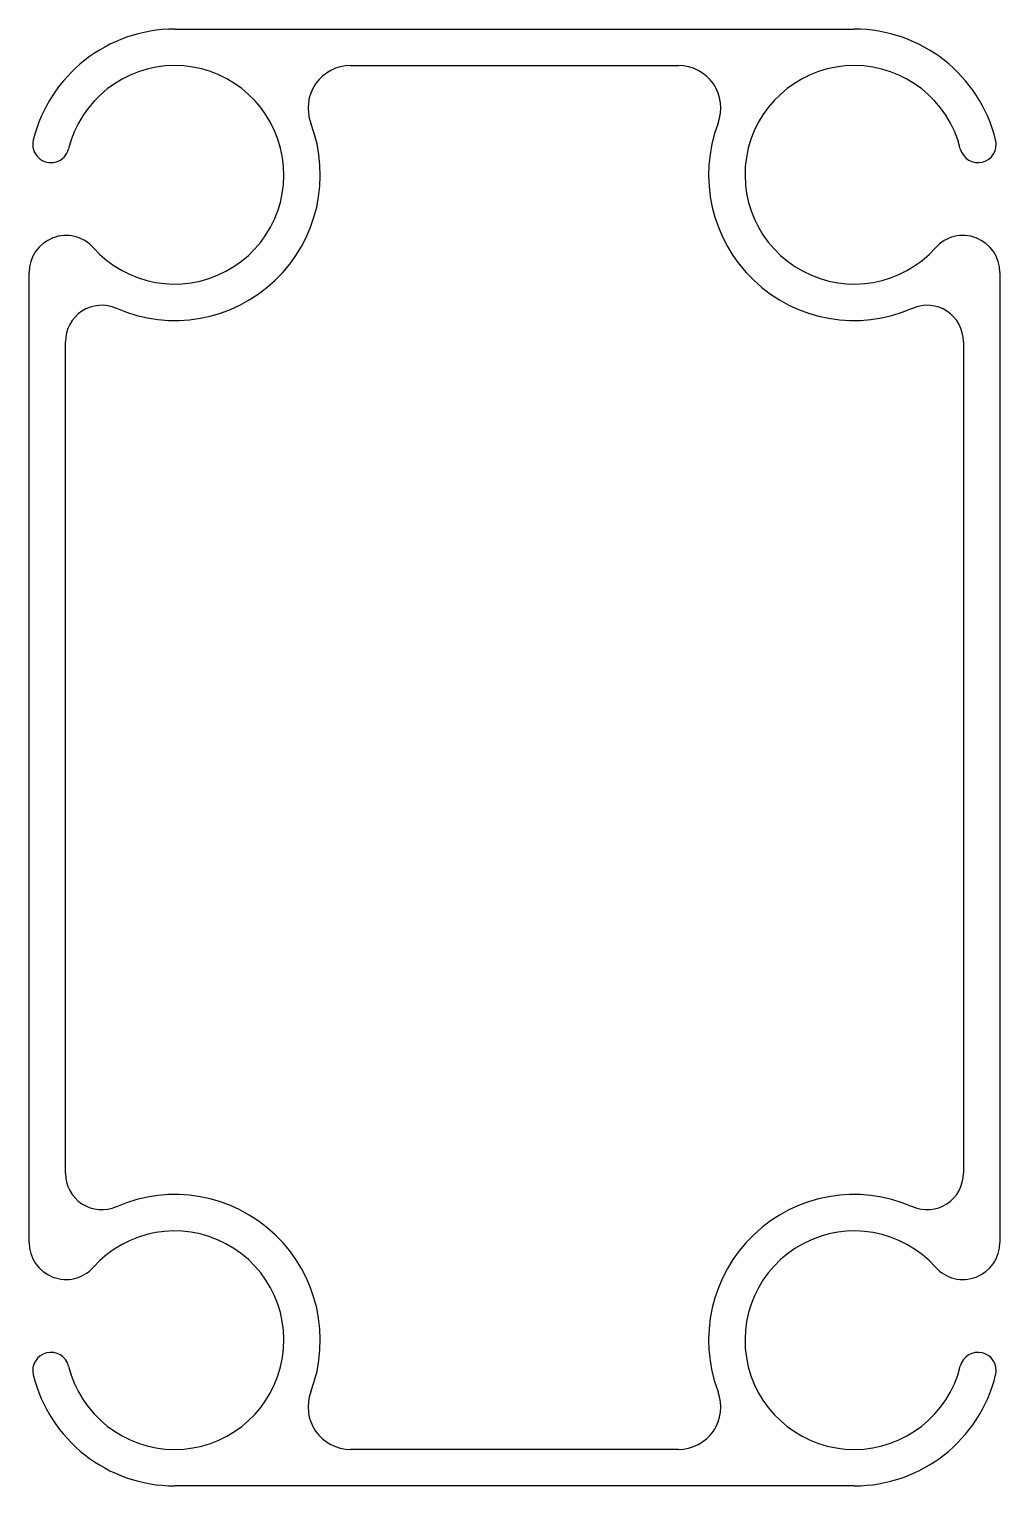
# Model space of a CAD drawing. Extents: x 4 to 84, y 3 to 123.
import ezdxf

# ---------------------------------------------------------------- set-up
doc = ezdxf.new("R2010")
doc.units = 0
doc.layers.get('0').update_dxf_attribs({"linetype": 'CONTINUOUS'})

msp = doc.modelspace()

# ---------------------------------------------------------------- linework, layer by layer
for p, q in [((15.65, 123.5), (71.65, 123.5)), ((30.14, 120.5), (57.16, 120.5)), ((3.65, 23.54), (3.65, 103.46)), ((83.65, 103.46), (83.65, 23.54)), ((6.65, 29.25), (6.65, 97.75)), ((80.65, 97.75), (80.65, 29.25)), ((57.16, 6.5), (30.14, 6.5)), ((71.65, 3.5), (15.65, 3.5))]:
    msp.add_line(p, q)
for centre, radius, start, end in [((15.65, 111.5), 12, 90, 166.2259), ((71.65, 111.5), 12, 13.7741, 90), ((15.65, 111.5), 9, 221.8924, 166.2259), ((30.14, 117), 3.5, 90, 200.7836), ((57.16, 117), 3.5, 339.2164, 90), ((71.65, 111.5), 9, 13.7741, 318.1076), ((15.65, 111.5), 12, 246.4218, 20.7836), ((71.65, 111.5), 12, 159.2164, 293.5782), ((5.45, 114), 1.5, 166.2259, 346.2259), ((81.85, 114), 1.5, 193.7741, 13.7741), ((6.69, 103.46), 3.04, 41.8924, 180), ((80.61, 103.46), 3.04, 360, 138.1076), ((9.65, 97.75), 3, 66.4218, 180), ((77.65, 97.75), 3, 0, 113.5782), ((9.65, 29.25), 3, 180, 293.5782), ((77.65, 29.25), 3, 246.4218, 0), ((15.65, 15.5), 12, 339.2164, 113.5782), ((71.65, 15.5), 12, 66.4218, 200.7836), ((15.65, 15.5), 9, 193.7741, 138.1076), ((71.65, 15.5), 9, 41.8924, 346.2259), ((6.69, 23.54), 3.04, 180, 318.1076), ((80.61, 23.54), 3.04, 221.8924, 0), ((5.45, 13), 1.5, 13.7741, 193.7741), ((81.85, 13), 1.5, 346.2259, 166.2259), ((15.65, 15.5), 12, 193.7741, 270), ((71.65, 15.5), 12, 270, 346.2259), ((30.14, 10), 3.5, 159.2164, 270), ((57.16, 10), 3.5, 270, 20.7836)]:
    msp.add_arc(centre, radius, start, end)

doc.saveas('drawing.dxf')
